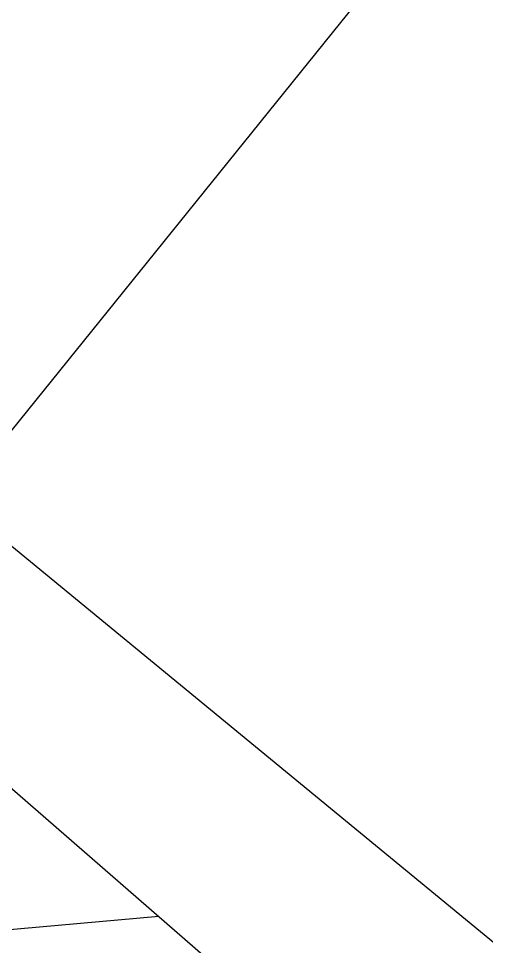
# Model space of a CAD drawing. Header units: metres. Extents: x 5050628 to 5051714, y 2427166 to 2427740.
# Drawn here: x 5051265.72 to 5051270.73, y 2427397.62 to 2427407.56 of the extents above; entities that cross this region are included whole.
import ezdxf

# ---------------------------------------------------------------- set-up
doc = ezdxf.new("R2010")
doc.units = ezdxf.units.M
doc.layers.add('LEVANTAMIENTO', color=253, linetype='Continuous', true_color=0xbebebe)
doc.layers.add('ORTOFOTO', color=7, linetype='Continuous')
picture_1 = doc.add_image_def('image1.jpg', size_in_pixel=(6889, 5778))

msp = doc.modelspace()

# ---------------------------------------------------------------- linework, layer by layer
at = {"layer": 'LEVANTAMIENTO'}
for points in [[(5051289.11, 2427390.301), (5051284.371, 2427393.707), (5051280.363, 2427388.881), (5051277.523, 2427391.263), (5051276.648, 2427390.181), (5051271.505, 2427394.053), (5051272.909, 2427395.931), (5051265.039, 2427402.401), (5051263.829, 2427400.893), (5051263.785, 2427400.769), (5051254.937, 2427408.9217), (5051248.601, 2427414.22), (5051248.601, 2427414.22), (5051255.0264, 2427421.7508)], [(5051265.039, 2427402.401), (5051270.1062, 2427408.6844)], [(5051263.829, 2427400.893), (5051271.5753, 2427394.147), (5051272.909, 2427395.931), (5051265.039, 2427402.401), (5051263.829, 2427400.893)], [(5051267.2181, 2427397.9415), (5051262.506, 2427397.52), (5051262.883, 2427396.147), (5051268.0606, 2427397.2079)]]:
    msp.add_lwpolyline(points, dxfattribs=at)

# ---------------------------------------------------------------- pictures from other files: only their frames are drawn
at = {"layer": 'ORTOFOTO'}
image = msp.add_image(picture_1, insert=(5050758.8887, 2427166.4673), size_in_units=(683.8504, 573.5647), dxfattribs=at)
image.dxf.flags = 11

doc.saveas('drawing.dxf')
